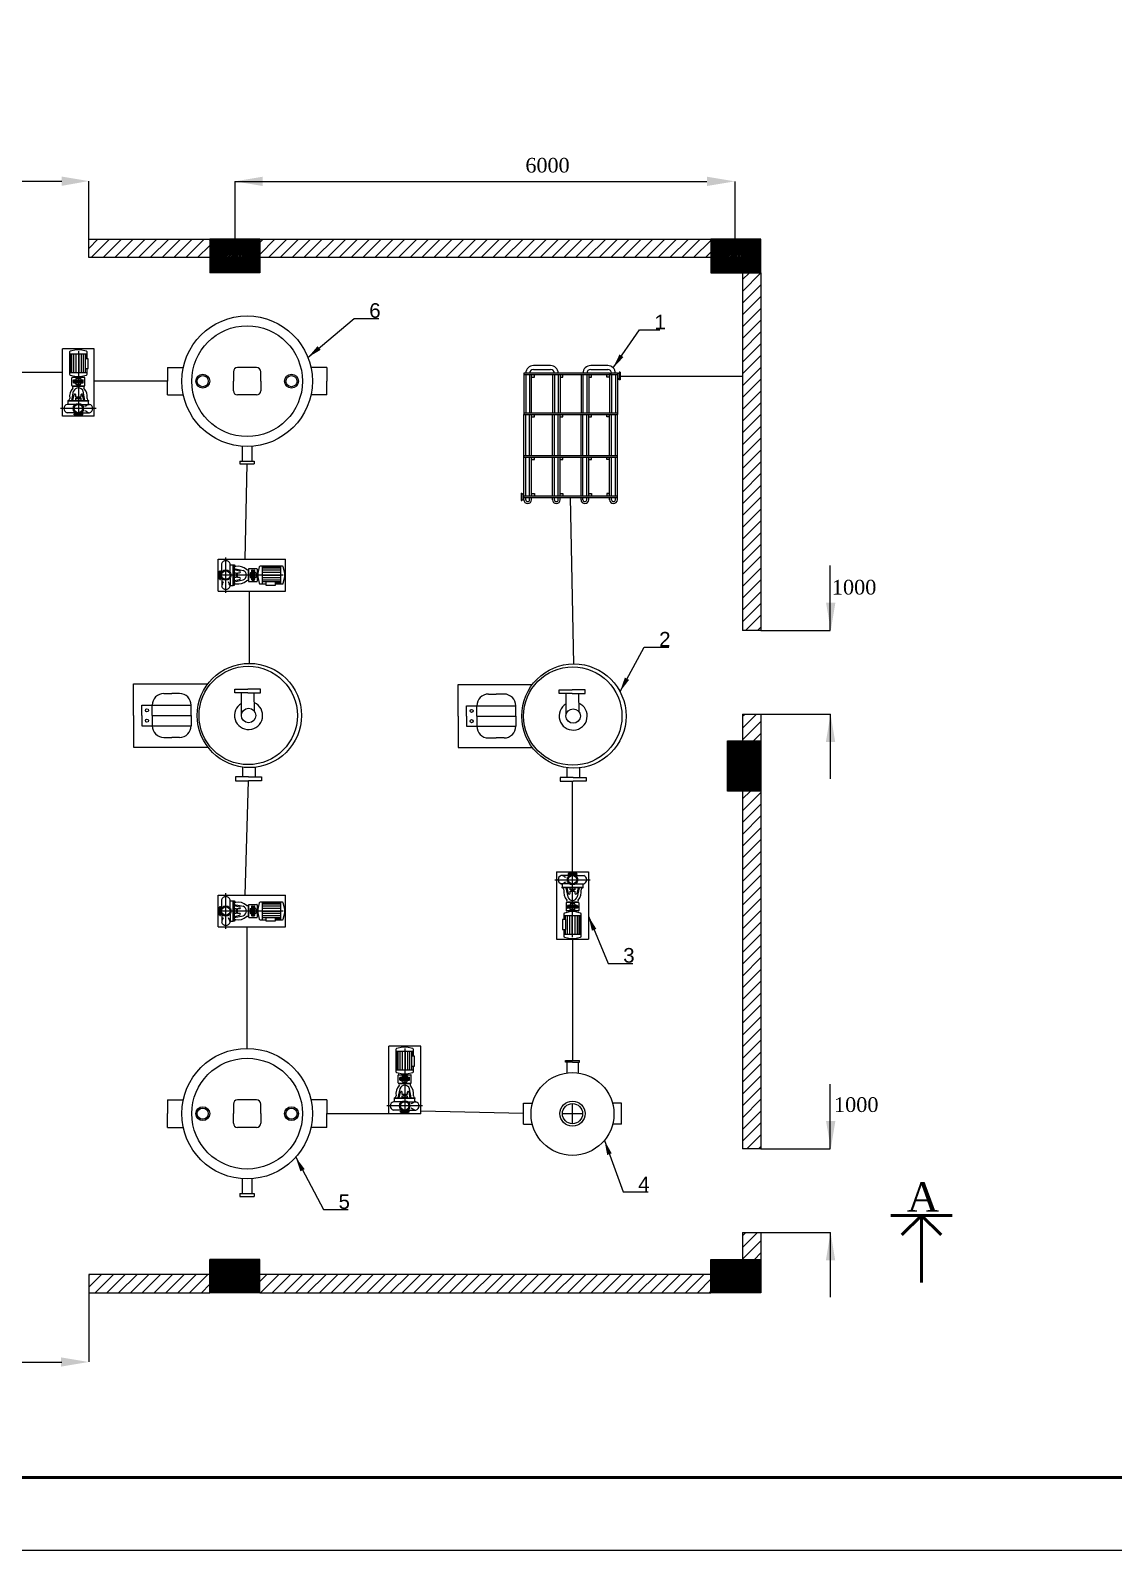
# Model space of a CAD drawing. Header units: inches. Extents: x 102447 to 288095, y 37526 to 105682.
# Drawn here: x 109692 to 111914, y 73564 to 76684 of the extents above; entities that cross this region are included whole.
import ezdxf

# ---------------------------------------------------------------- set-up
doc = ezdxf.new("R2010")
doc.units = ezdxf.units.IN
doc.header["$LTSCALE"] = 200
doc.header["$MEASUREMENT"] = 0
doc.linetypes.add('CENTER', pattern=[17.5, 13, -1.5, 1.5, -1.5])
doc.linetypes.add('DASHED2', pattern=[0.375, 0.25, -0.125])
for name, color, linetype, lineweight in [('chinh', 7, 'Continuous', 50), ('KI HIEU', 40, 'Continuous', 25), ('kich thuoc', 112, 'Continuous', 18)]:
    doc.layers.add(name, color=color, linetype=linetype, lineweight=lineweight)
doc.styles.get("Standard").update_dxf_attribs({"font": 'Font - TrueType - Arial.ttf'})
doc.dimstyles.get("Standard").update_dxf_attribs({"dimtxt": 30, "dimasz": 30, "dimexe": 0.18, "dimexo": 0.0625, "dimgap": 1, "dimtad": 1, "dimtoh": 1, "dimdec": 0, "dimzin": 0, "dimdsep": 46, "dimtxsty": 'Standard', "dimcen": 0.09, "dimadec": 0, "dimazin": 0, "dimtfac": 1, "dimtdec": 0, "dimtofl": 0, "dimtmove": 0, "dimatfit": 3, "dimfxl": 1, "dimtolj": 1, "dimtzin": 0, "dimarcsym": 0})

# ---------------------------------------------------------------- blocks, each defined once
blk = doc.blocks.new('PUMP-5-T')
for p, q in [((-0.155, -0.32), (-0.155, 0.32)), ((-0.155, 0.32), (1.195, 0.32)), ((1.195, -0.32), (1.195, 0.32)), ((-0.14, -0.071), (-0.14, 0.071)), ((-0.14, 0.071), (-0.123, 0.071)), ((-0.123, -0.087), (-0.123, 0.087)), ((-0.123, 0.087), (-0.106, 0.087)), ((-0.106, -0.087), (-0.106, 0.087)), ((-0.098, 0.071), (-0.106, 0.071)), ((-0.084, 0.061), (-0.084, 0.224)), ((0.084, 0.061), (0.084, 0.224)), ((0.095, 0.206), (0.147, 0.206)), ((0.164, 0.132), (0.346, 0.094)), ((0.164, 0.111), (0.275, 0.086)), ((0.23, 0.021), (0.206, 0.021)), ((0.449, 0.114), (0.449, -0.114)), ((0.484, 0.04), (0.484, -0.04)), ((0.492, 0.048), (0.516, 0.048)), ((0.516, 0.091), (0.516, -0.091)), ((0.524, 0.099), (0.566, 0.099)), ((0.574, 0.091), (0.574, -0.091)), ((0.598, 0.048), (0.574, 0.048)), ((0.606, 0.04), (0.606, -0.04)), ((0.636, 0.019), (0.606, 0.019)), ((0.725, 0.176), (0.725, -0.176)), ((1.096, 0.176), (1.096, -0.176)), ((-0.14, -0.071), (-0.123, -0.071)), ((-0.123, -0.087), (-0.106, -0.087)), ((-0.098, -0.071), (-0.106, -0.071)), ((-0.084, -0.061), (-0.084, -0.224)), ((0.084, -0.061), (0.084, -0.224)), ((0.095, -0.206), (0.147, -0.206)), ((0.164, -0.111), (0.275, -0.086)), ((0.164, -0.132), (0.346, -0.094)), ((0.23, -0.021), (0.206, -0.021)), ((0.492, -0.048), (0.516, -0.048)), ((0.524, -0.099), (0.566, -0.099)), ((0.598, -0.048), (0.574, -0.048)), ((0.636, -0.019), (0.606, -0.019)), ((-0.155, -0.32), (1.195, -0.32))]:
    blk.add_line(p, q)
at = {"color": 8, "linetype": 'CENTER', "ltscale": 0.1}
for p, q in [((0, -0.356), (0, 0.356)), ((1.149, 0), (-0.15, 0))]:
    blk.add_line(p, q, dxfattribs=at)
at = {"color": 8}
for p, q in [((0.455, 0.121), (0.455, -0.121)), ((0.541, 0.099), (0.541, -0.099)), ((0.549, 0.099), (0.549, -0.099)), ((0.627, 0.121), (0.627, -0.121)), ((1.096, 0.16), (0.725, 0.16)), ((1.096, 0.137), (0.725, 0.137)), ((1.096, 0.099), (0.725, 0.099)), ((1.096, 0.053), (0.725, 0.053)), ((1.096, -0.008), (0.725, -0.008)), ((1.096, -0.053), (0.725, -0.053)), ((1.096, -0.099), (0.725, -0.099)), ((0.8, -0.137), (0.725, -0.137)), ((1.096, -0.137), (0.997, -0.137)), ((1.096, -0.16), (0.997, -0.16))]:
    blk.add_line(p, q, dxfattribs=at)
at = {"color": 8, "linetype": 'DASHED2'}
for p, q in [((0.463, 0.129), (0.619, 0.129)), ((0.463, -0.129), (0.619, -0.129))]:
    blk.add_line(p, q, dxfattribs=at)
for points in [[(0.147, 0.206), (0.164, 0.206), (0.164, -0.206), (0.147, -0.206)], [(0.164, 0.048), (0.206, 0.048), (0.206, -0.048), (0.164, -0.048)], [(0.997, -0.136), (0.8, -0.136), (0.8, -0.199), (0.997, -0.199)]]:
    blk.add_lwpolyline(points, close=True)
for points in [[(0.272, -0.048), (0.272, -0.048), (0.23, -0.048), (0.23, 0.048), (0.272, 0.048)], [(0.641, 0.038), (0.641, -0.038)], [(1.18, -0.038), (1.18, 0.038)]]:
    blk.add_lwpolyline(points)
for points in [[(1.18, 0.038), (1.151, 0.163, 0.348273), (1.134, 0.176), (0.687, 0.176, 0.348273), (0.67, 0.163), (0.641, 0.038)], [(0.641, -0.038), (0.67, -0.163, 0.348273), (0.687, -0.176), (0.8, -0.176)], [(0.997, -0.176), (1.134, -0.176, 0.348273), (1.151, -0.163), (1.18, -0.038)]]:
    blk.add_lwpolyline(points, format="xyb")
for radius in [0.104, 0.0841]:
    blk.add_circle((0, 0), radius)
for centre, radius, start, end in [((-0.114, 0.113), 0.0457, 291.0731, 311.5321), ((0, 0.201), 0.0873, 15.4799, 164.5201), ((0.203, 0.213), 0.0396, 190.3453, 269.9772), ((0.245, -0.069), 0.246, 47.7288, 99.8443), ((0.271, 0.067), 0.0193, 274.108, 76.4434), ((0.315, 0), 0.0992, 287.9004, 72.0996), ((0.429, 0.139), 0.032, 235.5507, 308.8929), ((0.492, 0.04), 0.00816, 90, 180), ((0.524, 0.091), 0.00816, 90, 180), ((0.566, 0.091), 0.00816, 0, 90), ((0.598, 0.04), 0.00816, 0, 90), ((-0.114, -0.113), 0.0457, 48.4679, 68.9269), ((-0.007, -0.221), 0.077, 141.5888, 182.6009), ((0, -0.201), 0.0873, 195.4799, 344.5201), ((-0.148, -0.11), 0.102, 321.8375, 350.1813), ((0.148, -0.11), 0.102, 189.8187, 218.1625), ((0.007, -0.221), 0.077, 357.3991, 38.4112), ((0.203, -0.213), 0.0396, 90.0228, 169.6547), ((0.245, 0.069), 0.246, 260.1557, 312.2712), ((0.271, -0.067), 0.0193, 283.5566, 85.892), ((0.429, -0.139), 0.032, 51.1071, 124.4493), ((0.492, -0.04), 0.00816, 180, 270), ((0.524, -0.091), 0.00816, 180, 270), ((0.566, -0.091), 0.00816, 270, 0), ((0.598, -0.04), 0.00816, 270, 0)]:
    blk.add_arc(centre, radius, start, end)
for centre, start, end in [((0.463, 0.121), 90, 180), ((0.619, 0.121), 0, 90), ((0.463, -0.121), 180, 270), ((0.619, -0.121), 270, 0)]:
    blk.add_arc(centre, 0.00816, start, end, dxfattribs=at)

msp = doc.modelspace()

# ---------------------------------------------------------------- hatches: boundary and pattern name
at = {"true_color": 0xcd6928}
h = msp.add_hatch(dxfattribs=at)
h.set_pattern_fill('ANSI31', color=32, scale=137.052939)
h.set_pattern_definition([(45, (64421.497, 70773.686), (-12.113883, 12.113883), [])])
h.paths.add_polyline_path([(107013.7, 76186.4), (106976, 76186.4), (106976, 75225.3), (107010.3, 75225.3)])
h.paths.add_polyline_path([(108355.1, 76217.2), (108355.1, 76254.9), (108106.7, 76254.9), (108106.7, 76217.2)])
h.paths.add_polyline_path([(108783.4, 76254.9), (108783.4, 76217.2), (109031.8, 76217.2), (109031.8, 76254.9)])
h.paths.add_polyline_path([(108003.9, 74092.9), (108003.9, 74130.6), (107078.8, 74130.6), (107078.8, 74092.9)])
h.paths.add_polyline_path([(106976, 74161.4), (107013.7, 74161.4), (107013.7, 74385), (106976, 74385)])
h.paths.add_polyline_path([(106976, 74898.9), (107013.7, 74898.9), (107013.7, 75122.5), (106976, 75122.5)])
h.paths.add_polyline_path([(108106.7, 74130.6), (108106.7, 74092.9), (108355.1, 74092.9), (108355.1, 74130.6)])
h.paths.add_polyline_path([(109031.8, 74092.9), (109031.8, 74130.6), (108783.4, 74130.6), (108783.4, 74092.9)])
h.paths.add_polyline_path([(109383, 74092.9), (109383, 74130.6), (109134.6, 74130.6), (109134.6, 74092.9)])
h.paths.add_polyline_path([(109811.3, 74130.6), (109811.3, 74092.9), (110059.7, 74092.9), (110059.7, 74130.6)])
h.paths.add_polyline_path([(111087.6, 74092.9), (111087.6, 74130.6), (110162.5, 74130.6), (110162.5, 74092.9)])
h.paths.add_polyline_path([(111190.4, 75122.5), (111152.7, 75122.5), (111152.7, 74388), (111190.4, 74388)])
h.paths.add_polyline_path([(111152.7, 74161.4), (111190.4, 74161.4), (111190.4, 74216.6), (111152.7, 74216.6)])
h.paths.add_polyline_path([(111152.7, 75451.8), (111190.4, 75451.8), (111190.4, 76186.4), (111152.7, 76186.4)])
h.paths.add_polyline_path([(111190.4, 75280.5), (111152.7, 75280.5), (111152.7, 75225.3), (111190.4, 75225.3)])
h.paths.add_polyline_path([(111087.6, 76217.2), (111087.6, 76254.9), (110162.5, 76254.9), (110162.5, 76217.2)])
h.paths.add_polyline_path([(109811.3, 76254.9), (109811.3, 76217.2), (110059.7, 76217.2), (110059.7, 76254.9)])
h.paths.add_polyline_path([(109383, 76217.2), (109383, 76254.9), (109134.6, 76254.9), (109134.6, 76217.2)])
h = msp.add_hatch()
h.set_pattern_fill('ANSI31', color=256, scale=17.131617)
h.set_pattern_definition([(45, (64421.4965, 70773.686), (-1.51423535, 1.51423535), [])])
h.paths.add_polyline_path([(107078.8, 76186.4), (107078.8, 76254.9), (106976, 76254.9), (106976, 76186.4)])
h.paths.add_polyline_path([(108106.7, 76186.4), (108106.7, 76254.9), (108003.9, 76254.9), (108003.9, 76186.4)])
h.paths.add_polyline_path([(109134.6, 76254.9), (109031.8, 76254.9), (109031.8, 76186.4), (109083.2, 76186.4), (109134.6, 76186.4)])
h.paths.add_polyline_path([(110059.7, 76254.9), (110059.7, 76186.4), (110162.5, 76186.4), (110162.5, 76254.9)])
h.paths.add_polyline_path([(111087.6, 76186.4), (111190.4, 76186.4), (111190.4, 76254.9), (111087.6, 76254.9)])
h.paths.add_polyline_path([(111190.4, 75225.3), (111121.9, 75225.3), (111121.9, 75122.5), (111190.4, 75122.5)])
h.paths.add_polyline_path([(111087.6, 74092.9), (111190.4, 74092.9), (111190.4, 74161.4), (111087.6, 74161.4)])
h.paths.add_polyline_path([(110162.5, 74092.9), (110162.5, 74161.4), (110059.7, 74161.4), (110059.7, 74092.9)])
h.paths.add_polyline_path([(108106.7, 74092.9), (108106.7, 74161.4), (108003.9, 74161.4), (108003.9, 74092.9)])
h.paths.add_polyline_path([(109134.6, 74092.9), (109134.6, 74161.4), (109083.2, 74161.4), (109031.8, 74161.4), (109031.8, 74092.9)])
h.paths.add_polyline_path([(107078.8, 74092.9), (107078.8, 74161.4), (106976, 74161.4), (106976, 74092.9)])
h.paths.add_polyline_path([(106976, 75122.5), (107044.6, 75122.5), (107044.6, 75225.3), (106976, 75225.3)])
h = msp.add_hatch(color=256)
h.dxf.hatch_style = 1
h.paths.add_polyline_path([(110895.8, 75728.1), (110703.9, 75728.1), (110703.9, 75724.9), (110895.8, 75724.9)])
h.paths.add_polyline_path([(110784.2, 75808), (110778.5, 75808), (110778.5, 75802.7), (110784.2, 75802.7)])
h.paths.add_polyline_path([(110842.9, 75808), (110837.1, 75808), (110837.1, 75802.9), (110842.9, 75802.9)])
h.paths.add_polyline_path([(110725.6, 75808), (110719.8, 75808), (110719.8, 75802.7), (110725.6, 75802.7)])
h.paths.add_polyline_path([(110725.6, 75733.5), (110719.8, 75733.5), (110719.8, 75728.1), (110725.6, 75728.1)])
h.paths.add_polyline_path([(110784.2, 75733.5), (110778.5, 75733.5), (110778.5, 75728.1), (110784.2, 75728.1)])
h.paths.add_polyline_path([(110842.9, 75733.4), (110837.1, 75733.4), (110837.1, 75728.1), (110842.9, 75728.1)])
h.paths.add_polyline_path([(110879.9, 75733.5), (110874.2, 75733.5), (110874.2, 75728.1), (110879.9, 75728.1)])
h.paths.add_polyline_path([(110879.9, 75807.9), (110874.2, 75807.9), (110874.2, 75802.9), (110879.9, 75802.9)])
h.paths.add_polyline_path([(110879.9, 75895.5), (110874.2, 75895.5), (110874.2, 75890.4), (110879.9, 75890.4)])
h.paths.add_polyline_path([(110842.9, 75895.5), (110837.1, 75895.5), (110837.1, 75895.5), (110837.1, 75890.4), (110842.9, 75890.4)])
h.paths.add_polyline_path([(110784.2, 75895.5), (110778.5, 75895.5), (110778.5, 75895.5), (110778.5, 75890.3), (110784.2, 75890.3)])
h.paths.add_polyline_path([(110725.6, 75895.5), (110719.8, 75895.5), (110719.8, 75890.3), (110725.6, 75890.3)])
h.paths.add_polyline_path([(110725.6, 75977.2), (110719.8, 75977.2), (110719.8, 75972.2), (110725.6, 75972.2)])
h.paths.add_polyline_path([(110784.2, 75977.2), (110778.5, 75977.2), (110778.5, 75972.2), (110784.2, 75972.2)])
h.paths.add_polyline_path([(110895.8, 75980), (110883.9, 75980), (110879.9, 75980), (110825.2, 75980), (110704, 75980), (110704, 75977.2), (110895.8, 75977.2)])
h.paths.add_polyline_path([(110842.9, 75977.2), (110837.1, 75977.2), (110837.1, 75972.2), (110842.9, 75972.2)])
h.paths.add_polyline_path([(110879.9, 75977.2), (110874.2, 75977.2), (110874.2, 75972.2), (110879.9, 75972.2)])
h.paths.add_polyline_path([(110895.8, 75898.7), (110704, 75898.8), (110704, 75895.5), (110895.8, 75895.5), (110895.8, 75895.6)])
h.paths.add_polyline_path([(110895.8, 75811.2), (110704, 75811.2), (110703.9, 75808), (110895.8, 75807.9)])

# ---------------------------------------------------------------- linework, layer by layer
at = {"color": 152, "true_color": 0x2776bb}
for p, q in [((109811.3, 76254.9), (109811.3, 76374.4)), ((111190.4, 75451.8), (111332.6, 75451.9)), ((111190.4, 75280.5), (111333.2, 75280.5)), ((111190.4, 74388), (111332.6, 74388.1)), ((111190.4, 74216.6), (111333.2, 74216.6)), ((109811.3, 74092.9), (109811.4, 73950.7))]:
    msp.add_line(p, q, dxfattribs=at)
for p, q in [((110110.8, 76373.8), (110111.1, 76254.9)), ((111136.7, 76373.8), (111136.7, 76254.9)), ((109561.5, 75982.3), (109757.3, 75982.3)), ((109972.8, 75991.9), (110005.3, 75991.9)), ((109972.8, 75991.9), (109972.8, 75963.7)), ((110108.2, 75983.2), (110108.2, 75963.7)), ((110155.8, 75991.8), (110116.7, 75991.8)), ((110164.4, 75963.7), (110164.4, 75983.2)), ((110299.8, 75991.9), (110267.3, 75991.9)), ((110299.8, 75991.9), (110299.8, 75963.7)), ((110825.2, 75980), (110704, 75980)), ((110704, 75980), (110704, 75895.5)), ((110704, 75977.2), (110895.8, 75977.2)), ((110708, 75977.2), (110708, 75898.8)), ((110715.9, 75977.2), (110715.9, 75898.8)), ((110719.8, 75898.8), (110719.8, 75977.2)), ((110719.8, 75972.2), (110725.6, 75972.2)), ((110758.7, 75995.8), (110723.8, 75995.8)), ((110723.8, 75987.9), (110758.7, 75987.9)), ((110725.6, 75972.2), (110725.6, 75977.2)), ((110762.6, 75977.2), (110762.6, 75898.8)), ((110766.6, 75977.2), (110766.6, 75898.8)), ((110774.5, 75977.2), (110774.5, 75898.8)), ((110778.5, 75977.2), (110778.5, 75898.8)), ((110778.5, 75972.2), (110784.2, 75972.2)), ((110784.2, 75972.2), (110784.2, 75977.2)), ((110821.3, 75977.2), (110821.3, 75898.8)), ((110879.9, 75980), (110825.2, 75980)), ((110825.2, 75977.2), (110825.2, 75898.8)), ((110833.2, 75977.2), (110833.2, 75898.8)), ((110837.1, 75977.2), (110837.1, 75898.8)), ((110837.1, 75972.2), (110842.9, 75972.2)), ((110876, 75995.8), (110841.1, 75995.8)), ((110841.1, 75987.9), (110876, 75987.9)), ((110842.9, 75972.2), (110842.9, 75977.2)), ((110874.2, 75972.2), (110874.2, 75977.2)), ((110879.9, 75972.2), (110874.2, 75972.2)), ((110879.9, 75980), (110883.9, 75980)), ((110879.9, 75977.2), (110879.9, 75898.7)), ((110895.8, 75980), (110883.9, 75980)), ((110883.9, 75977.2), (110883.9, 75898.7)), ((110891.8, 75977.2), (110891.8, 75898.7)), ((110895.8, 75980), (110895.8, 75895.6)), ((110895.8, 75980), (110899.7, 75980)), ((110901.5, 75981.9), (110899.7, 75981.9)), ((110899.7, 75981.9), (110899.7, 75968.5)), ((110901.5, 75981.9), (110901.5, 75966.6)), ((110901.5, 75974.2), (111152.7, 75974.2)), ((109972.8, 75963.7), (109822.9, 75963.7)), ((109972.8, 75935.4), (109972.8, 75963.7)), ((110108.2, 75944.1), (110108.2, 75963.7)), ((110164.4, 75963.7), (110164.4, 75944.1)), ((110299.8, 75935.4), (110299.8, 75963.7)), ((110899.7, 75968.5), (110895.8, 75968.5)), ((110895.8, 75958.4), (110895.8, 75958.4)), ((110899.7, 75966.6), (110899.7, 75968.5)), ((110901.5, 75966.6), (110899.7, 75966.6)), ((109972.8, 75935.4), (110005.3, 75935.4)), ((110155.8, 75935.5), (110116.7, 75935.5)), ((110299.8, 75935.4), (110267.3, 75935.4)), ((110703.9, 75720.4), (110704, 75895.5)), ((110704, 75898.8), (110895.9, 75898.7)), ((110704, 75895.5), (110895.9, 75895.5)), ((110708, 75811.2), (110708, 75895.5)), ((110708, 75895.5), (110708, 75895.5)), ((110715.9, 75811.2), (110715.9, 75895.5)), ((110715.9, 75895.5), (110715.9, 75895.5)), ((110719.8, 75811.2), (110719.8, 75895.5)), ((110719.8, 75890.3), (110725.6, 75890.3)), ((110725.6, 75890.3), (110725.6, 75895.5)), ((110762.6, 75811.2), (110762.6, 75895.5)), ((110762.6, 75895.5), (110762.6, 75895.5)), ((110766.6, 75811.2), (110766.6, 75895.5)), ((110766.6, 75895.5), (110766.6, 75895.5)), ((110774.5, 75811.2), (110774.5, 75895.5)), ((110774.5, 75895.5), (110774.5, 75895.5)), ((110778.5, 75811.2), (110778.5, 75895.5)), ((110778.5, 75895.5), (110778.5, 75895.5)), ((110778.5, 75890.3), (110784.2, 75890.3)), ((110784.2, 75890.3), (110784.2, 75895.5)), ((110821.3, 75811.2), (110821.3, 75895.5)), ((110821.3, 75895.5), (110821.3, 75895.5)), ((110825.2, 75811.2), (110825.2, 75895.5)), ((110825.2, 75895.5), (110825.2, 75895.5)), ((110833.2, 75811.2), (110833.2, 75895.5)), ((110833.2, 75895.5), (110833.2, 75895.5)), ((110837.1, 75811.2), (110837.1, 75895.5)), ((110837.1, 75895.5), (110837.1, 75895.5)), ((110837.1, 75890.4), (110842.9, 75890.4)), ((110842.9, 75890.4), (110842.9, 75895.5)), ((110874.2, 75890.4), (110874.2, 75895.5)), ((110879.9, 75890.4), (110874.2, 75890.4)), ((110879.9, 75895.5), (110879.9, 75895.5)), ((110879.9, 75811.2), (110879.9, 75895.5)), ((110883.9, 75895.5), (110883.9, 75895.5)), ((110883.9, 75811.2), (110883.9, 75895.5)), ((110891.8, 75811.2), (110891.8, 75895.5)), ((110895.8, 75720.4), (110895.8, 75895.6)), ((110126.3, 75830), (110126.3, 75799.8)), ((110146.3, 75830), (110146.3, 75799.8)), ((110121.6, 75799.8), (110121.6, 75794.1)), ((110121.6, 75799.8), (110150.9, 75799.8)), ((110121.6, 75794.1), (110150.9, 75794.1)), ((110132.6, 75598.4), (110136.3, 75794.1)), ((110150.9, 75799.8), (110150.9, 75794.1)), ((110703.9, 75808), (110895.8, 75807.9)), ((110704, 75811.2), (110895.8, 75811.2)), ((110708, 75728.1), (110708, 75808)), ((110715.9, 75728.1), (110715.9, 75808)), ((110719.8, 75728.1), (110719.8, 75808)), ((110719.8, 75802.7), (110725.6, 75802.7)), ((110725.6, 75802.7), (110725.6, 75808)), ((110762.6, 75728.1), (110762.6, 75808)), ((110766.6, 75728.1), (110766.6, 75808)), ((110774.5, 75728.1), (110774.5, 75808)), ((110778.5, 75728.1), (110778.5, 75808)), ((110778.5, 75802.7), (110784.2, 75802.7)), ((110784.2, 75802.7), (110784.2, 75808)), ((110821.3, 75728.1), (110821.3, 75808)), ((110825.2, 75728.1), (110825.2, 75808)), ((110833.2, 75728.1), (110833.2, 75808)), ((110837.1, 75728.1), (110837.1, 75808)), ((110837.1, 75802.9), (110842.9, 75802.9)), ((110842.9, 75802.9), (110842.9, 75808)), ((110874.2, 75802.9), (110874.2, 75808)), ((110879.9, 75802.9), (110874.2, 75802.9)), ((110879.9, 75728.1), (110879.9, 75807.9)), ((110883.9, 75728.1), (110883.9, 75807.9)), ((110891.8, 75728.1), (110891.8, 75807.9)), ((110698.2, 75733.7), (110698.2, 75718.5)), ((110698.2, 75733.7), (110699.9, 75733.7)), ((110699.9, 75733.7), (110699.9, 75720.4)), ((110703.9, 75731.8), (110699.9, 75731.8)), ((110703.9, 75728.1), (110895.8, 75728.1)), ((110703.9, 75724.9), (110895.8, 75724.9)), ((110708, 75720.4), (110708, 75724.9)), ((110715.9, 75720.4), (110715.9, 75724.9)), ((110719.8, 75733.5), (110725.6, 75733.5)), ((110719.8, 75720.4), (110719.8, 75724.9)), ((110725.6, 75733.5), (110725.6, 75728.1)), ((110762.6, 75720.4), (110762.6, 75724.9)), ((110766.6, 75720.4), (110766.6, 75724.9)), ((110774.5, 75720.4), (110774.5, 75724.9)), ((110778.5, 75733.5), (110784.2, 75733.5)), ((110778.5, 75720.4), (110778.5, 75724.9)), ((110784.2, 75733.5), (110784.2, 75728.1)), ((110806.7, 75383.5), (110799.8, 75724.9)), ((110821.3, 75720.4), (110821.3, 75724.9)), ((110825.2, 75720.4), (110825.2, 75724.9)), ((110833.2, 75720.4), (110833.2, 75724.9)), ((110837.1, 75733.4), (110842.9, 75733.4)), ((110837.1, 75720.4), (110837.1, 75724.9)), ((110842.9, 75733.4), (110842.9, 75728.1)), ((110879.9, 75733.5), (110874.2, 75733.5)), ((110874.2, 75733.5), (110874.2, 75728.1)), ((110879.9, 75720.4), (110879.9, 75724.9)), ((110883.9, 75720.4), (110883.9, 75724.9)), ((110891.8, 75720.4), (110891.8, 75724.9)), ((110698.2, 75718.5), (110699.9, 75718.5)), ((110699.9, 75720.4), (110703.9, 75720.4)), ((110699.9, 75718.5), (110699.9, 75720.4)), ((110140.9, 75384.6), (110140.9, 75532.9)), ((109903.3, 75277.6), (109903.3, 75342.3)), ((109903.3, 75342.3), (110055.6, 75342.3)), ((109965.6, 75322.6), (109981.6, 75322.6)), ((109965.6, 75322.6), (109981.6, 75322.6)), ((109997.6, 75322.6), (109981.6, 75322.6)), ((110110.9, 75323.8), (110110.9, 75331.5)), ((110110.9, 75331.5), (110137.5, 75331.5)), ((110137.5, 75323.8), (110110.9, 75323.8)), ((110124.9, 75280.6), (110124.8, 75323.8)), ((110164, 75331.5), (110137.5, 75331.5)), ((110137.5, 75323.8), (110164, 75323.8)), ((110151.4, 75286.1), (110150.7, 75323.8)), ((110164, 75323.8), (110164, 75331.5)), ((110569.2, 75276.4), (110569.2, 75341.1)), ((110569.2, 75341.1), (110721.4, 75341.1)), ((110631.5, 75321.5), (110647.5, 75321.5)), ((110631.5, 75321.5), (110647.5, 75321.5)), ((110663.5, 75321.5), (110647.5, 75321.5)), ((110776.8, 75322.7), (110776.8, 75330.4)), ((110776.8, 75330.4), (110803.3, 75330.4)), ((110803.3, 75322.7), (110776.8, 75322.7)), ((110790.7, 75279.5), (110790.7, 75322.7)), ((110829.9, 75330.4), (110803.3, 75330.4)), ((110803.3, 75322.7), (110829.9, 75322.7)), ((110817.2, 75284.9), (110816.6, 75322.7)), ((110829.9, 75322.7), (110829.9, 75330.4)), ((109920.6, 75277.6), (109920.6, 75298.6)), ((109920.6, 75298.6), (109941.6, 75298.6)), ((109941.6, 75277.6), (109941.6, 75298.6)), ((109941.6, 75298.6), (110021.6, 75298.6)), ((110021.6, 75277.6), (110021.6, 75298.6)), ((110586.5, 75276.4), (110586.5, 75297.5)), ((110586.5, 75297.5), (110607.5, 75297.5)), ((110607.5, 75276.4), (110607.5, 75297.5)), ((110607.5, 75297.5), (110687.5, 75297.5)), ((110687.5, 75276.4), (110687.5, 75297.5)), ((109903.3, 75277.6), (109903.3, 75212.9)), ((109920.6, 75277.6), (109920.6, 75256.5)), ((109920.6, 75256.5), (109941.6, 75256.6)), ((109941.6, 75277.6), (109941.6, 75256.6)), ((109941.6, 75277.6), (110021.6, 75277.6)), ((109941.6, 75256.6), (110021.6, 75256.6)), ((110021.6, 75277.6), (110021.6, 75256.6)), ((110569.2, 75276.4), (110569.2, 75211.8)), ((110586.5, 75276.4), (110586.5, 75255.4)), ((110586.5, 75255.4), (110607.5, 75255.4)), ((110607.5, 75276.4), (110607.5, 75255.4)), ((110607.5, 75276.4), (110687.5, 75276.4)), ((110607.5, 75255.4), (110687.5, 75255.4)), ((110687.5, 75276.4), (110687.5, 75255.4)), ((109965.6, 75232.6), (109981.6, 75232.6)), ((109997.6, 75232.6), (109981.6, 75232.6)), ((110631.5, 75231.4), (110647.5, 75231.4)), ((110663.5, 75231.4), (110647.5, 75231.4)), ((109903.3, 75212.9), (110055.6, 75212.9)), ((110569.2, 75211.8), (110721.4, 75211.8)), ((110126.6, 75171.5), (110126.6, 75151.4)), ((110152.5, 75171.2), (110152.5, 75151.4)), ((110792.5, 75170.4), (110792.5, 75150.3)), ((110818.4, 75170), (110818.4, 75150.3)), ((110139.3, 75151.4), (110112.8, 75151.4)), ((110112.8, 75151.4), (110112.8, 75143.7)), ((110112.8, 75143.7), (110139.3, 75143.7)), ((110132.6, 74909), (110139.3, 75143.7)), ((110139.3, 75151.4), (110165.9, 75151.4)), ((110165.9, 75143.7), (110139.3, 75143.7)), ((110165.9, 75151.4), (110165.9, 75143.7)), ((110805.2, 75150.3), (110778.6, 75150.3)), ((110778.6, 75150.3), (110778.6, 75142.5)), ((110778.6, 75142.5), (110805.2, 75142.5)), ((110803.8, 74956.5), (110803.8, 75142.5)), ((110805.2, 75150.3), (110831.7, 75150.3)), ((110831.7, 75142.5), (110805.2, 75142.5)), ((110831.7, 75150.3), (110831.7, 75142.5)), ((110136.3, 74594.4), (110136.3, 74843.5)), ((110803.8, 74818.2), (110803.8, 74569.6)), ((110789.2, 74569.6), (110818.4, 74569.6)), ((110789.2, 74566.3), (110789.2, 74569.6)), ((110818.4, 74566.3), (110818.4, 74569.6)), ((110803.8, 74566.3), (110789.2, 74566.3)), ((110792.5, 74566.3), (110792.5, 74543.9)), ((110803.8, 74566.3), (110818.4, 74566.3)), ((110815.2, 74566.3), (110815.2, 74543.9)), ((109972.8, 74488.6), (110005.3, 74488.6)), ((109972.8, 74488.6), (109972.8, 74460.4)), ((110108.2, 74479.9), (110108.2, 74460.4)), ((110155.8, 74488.5), (110116.7, 74488.5)), ((110164.4, 74460.4), (110164.4, 74479.9)), ((110299.8, 74488.6), (110267.3, 74488.6)), ((110299.8, 74488.6), (110299.8, 74460.4)), ((110703.2, 74482.2), (110721.8, 74482.2)), ((110703.2, 74438.5), (110703.2, 74482.2)), ((110803.8, 74439.6), (110803.8, 74481.1)), ((110904.4, 74482.2), (110885.8, 74482.2)), ((110904.4, 74438.5), (110904.4, 74482.2)), ((109972.8, 74432.1), (109972.8, 74460.4)), ((110108.2, 74440.8), (110108.2, 74460.4)), ((110164.4, 74460.4), (110164.4, 74440.8)), ((110299.8, 74432.1), (110299.8, 74460.4)), ((110299.8, 74460.4), (110426.8, 74460.4)), ((110703.2, 74460.4), (110492.4, 74465.4)), ((110783.1, 74460.4), (110824.5, 74460.4)), ((109972.8, 74432.1), (110005.3, 74432.1)), ((110155.8, 74432.2), (110116.7, 74432.2)), ((110299.8, 74432.1), (110267.3, 74432.1)), ((110703.2, 74438.5), (110721.5, 74438.5)), ((110904.4, 74438.5), (110886.2, 74438.5)), ((110126.3, 74326.7), (110126.3, 74296.5)), ((110146.3, 74326.7), (110146.3, 74296.5)), ((110121.6, 74296.5), (110121.6, 74290.7)), ((110121.6, 74296.5), (110150.9, 74296.5)), ((110121.6, 74290.7), (110150.9, 74290.7)), ((110150.9, 74296.5), (110150.9, 74290.7)), ((114903.5, 73563.6), (106093.5, 73563.6))]:
    msp.add_line(p, q)
at = {"color": 32, "true_color": 0xcd6928}
for p, q in [((109811.3, 76254.9), (110059.7, 76254.9)), ((109811.3, 76217.2), (109811.3, 76254.9)), ((110162.5, 76254.9), (111087.6, 76254.9)), ((110059.7, 76217.2), (109811.3, 76217.2)), ((111087.6, 76217.2), (110162.5, 76217.2)), ((111152.7, 76186.4), (111152.7, 75451.8)), ((111190.4, 76186.4), (111190.4, 75451.8)), ((111190.4, 75451.8), (111152.7, 75451.8)), ((111152.7, 75280.5), (111152.7, 75225.3)), ((111152.7, 75280.5), (111190.4, 75280.5)), ((111190.4, 75280.5), (111190.4, 75225.3)), ((111152.7, 75122.5), (111152.7, 74388)), ((111190.4, 75122.5), (111190.4, 74388)), ((111190.4, 74388), (111152.7, 74388)), ((111152.7, 74216.6), (111152.7, 74161.4)), ((111152.7, 74216.6), (111190.4, 74216.6)), ((111190.4, 74216.6), (111190.4, 74161.4)), ((110059.7, 74130.6), (109811.3, 74130.6)), ((109811.3, 74130.6), (109811.3, 74092.9)), ((111087.6, 74130.6), (110162.5, 74130.6)), ((109811.3, 74092.9), (110059.7, 74092.9)), ((110162.5, 74092.9), (111087.6, 74092.9))]:
    msp.add_line(p, q, dxfattribs=at)
at = {"color": 61, "true_color": 0xe5e878}
for p, q in [((110059.7, 76254.9), (110059.7, 76186.4)), ((110162.5, 76254.9), (110059.7, 76254.9)), ((110162.5, 76254.9), (110162.5, 76186.4)), ((111087.6, 76254.9), (111087.6, 76186.4)), ((111087.6, 76254.9), (111087.6, 76186.4)), ((111190.4, 76254.9), (111087.6, 76254.9)), ((111190.4, 76186.4), (111190.4, 76254.9)), ((110162.5, 76186.4), (110059.7, 76186.4)), ((111087.6, 76186.4), (111190.4, 76186.4)), ((111121.9, 75225.3), (111190.4, 75225.3)), ((111121.9, 75225.3), (111190.4, 75225.3)), ((111121.9, 75122.5), (111121.9, 75225.3)), ((111190.4, 75225.3), (111190.4, 75122.5)), ((111190.4, 75122.5), (111121.9, 75122.5)), ((110059.7, 74092.9), (110059.7, 74161.4)), ((110162.5, 74161.4), (110059.7, 74161.4)), ((110162.5, 74092.9), (110162.5, 74161.4)), ((111087.6, 74092.9), (111087.6, 74161.4)), ((111087.6, 74092.9), (111087.6, 74161.4)), ((111087.6, 74161.4), (111190.4, 74161.4)), ((111190.4, 74161.4), (111190.4, 74092.9)), ((110162.5, 74092.9), (110059.7, 74092.9)), ((111190.4, 74092.9), (111087.6, 74092.9))]:
    msp.add_line(p, q, dxfattribs=at)
for centre, radius in [((110136.3, 75963.7), 134), ((110136.3, 75963.7), 113.6), ((110045.3, 75963.7), 14.2), ((110045.3, 75963.7), 11.4), ((110227.3, 75963.7), 14.2), ((110227.3, 75963.7), 11.4), ((110140.9, 75277.6), 107), ((110806.7, 75276.4), 107), ((110138.5, 75277.6), 100.9), ((110804.3, 75276.4), 100.9), ((109930.9, 75288.1), 3.2), ((110139.3, 75277.6), 14.8), ((110596.8, 75287), 3.2), ((110805.2, 75276.4), 14.8), ((109930.9, 75267.1), 3.2), ((110596.8, 75265.9), 3.2), ((110136.3, 74460.4), 134), ((110136.3, 74460.4), 113.6), ((110803.8, 74459.7), 85), ((110045.3, 74460.4), 14.2), ((110227.3, 74460.4), 14.2), ((110803.8, 74460.4), 25.7), ((110803.8, 74460.4), 20.7), ((110045.3, 74460.4), 11.4), ((110227.3, 74460.4), 11.4)]:
    msp.add_circle(centre, radius)
for centre, radius, start, end in [((110116.7, 75983.2), 8.57, 90, 180), ((110155.8, 75983.2), 8.57, 0, 90), ((110723.8, 75980), 15.8, 90, 180), ((110723.8, 75980), 7.91, 90, 180), ((110758.7, 75980), 15.8, 0, 90), ((110758.7, 75980), 7.91, 0, 90), ((110841.1, 75980), 15.8, 90, 180), ((110841.1, 75980), 7.91, 90, 180), ((110876, 75980), 15.8, 0, 90), ((110876, 75980), 7.91, 0, 90), ((110116.7, 75944.1), 8.57, 180, 270), ((110155.8, 75944.1), 8.57, 270, 0), ((110711.9, 75720.4), 7.96, 180.3615, 359.6381), ((110711.9, 75720.4), 3.95, 180, 0), ((110770.6, 75720.4), 7.91, 180, 0), ((110770.6, 75720.4), 3.95, 180, 0), ((110829.2, 75720.4), 7.91, 180, 0), ((110829.2, 75720.4), 3.95, 180, 0), ((110887.9, 75720.4), 7.91, 180, 0), ((110887.9, 75720.4), 3.95, 180, 0), ((109965.6, 75298.6), 24, 90, 180), ((109997.6, 75298.6), 24, 0, 90), ((110631.5, 75297.5), 24, 90, 180), ((110663.5, 75297.5), 24, 0, 90), ((110139.3, 75277.6), 28.8, 120.168, 65.9242), ((110805.2, 75276.4), 28.8, 120.168, 65.9242), ((109965.6, 75256.6), 24, 180, 270), ((109997.6, 75256.6), 24, 270, 0), ((110631.5, 75255.4), 24, 180, 270), ((110663.5, 75255.4), 24, 270, 0), ((110116.7, 74479.9), 8.57, 90, 180), ((110155.8, 74479.9), 8.57, 0, 90), ((110116.7, 74440.8), 8.57, 180, 270), ((110155.8, 74440.8), 8.57, 270, 0)]:
    msp.add_arc(centre, radius, start, end)
at = {"layer": 'chinh'}
for q in [(111456.6, 74251.3), (111582.8, 74251.3)]:
    msp.add_line((111519.7, 74251.3), q, dxfattribs=at)
at = {"layer": 'chinh', "ltscale": 15}
for q in [(111479.5, 74211.4), (111559.8, 74211.4), (111519.7, 74114)]:
    msp.add_line((111519.7, 74251.3), q, dxfattribs=at)
msp.add_lwpolyline([(106343.5, 73713.6), (114753.5, 73713.6), (114753.5, 79653.6), (106343.5, 79653.6)], close=True, dxfattribs=at)
at = {"layer": 'kich thuoc', "linetype": 'Continuous', "lineweight": 20}
for p, q in [((109383, 76373.8), (109756, 76374.1)), ((110110.8, 76373.8), (111079.6, 76373.8)), ((111332.6, 75451.9), (111332.6, 75585.1)), ((111333.2, 75147.4), (111333.1, 75280.5)), ((111332.6, 74388.1), (111332.6, 74521.2)), ((111333.2, 74083.5), (111333.1, 74216.6)), ((109383, 73950.1), (109756, 73950.4))]:
    msp.add_line(p, q, dxfattribs=at)
for points in [[(109756, 76383.6), (109756, 76364.6), (109811.3, 76374.4)], [(110167.9, 76383.3), (110167.9, 76364.3), (110110.8, 76373.8)], [(111079.6, 76383.3), (111079.6, 76364.3), (111136.7, 76373.8)], [(111343.1, 75509.1), (111324, 75509.1), (111333.6, 75452)], [(111342.7, 75223.4), (111323.7, 75223.4), (111333.2, 75280.5)], [(111343.1, 74445.3), (111324, 74445.3), (111333.6, 74388.2)], [(111342.7, 74159.5), (111323.7, 74159.5), (111333.2, 74216.6)], [(109754.2, 73960.2), (109754.2, 73941.2), (109811.3, 73950.7)]]:
    msp.add_solid(points, dxfattribs=at)

# ---------------------------------------------------------------- block references
at = {"xscale": 102.4006919116371, "yscale": 102.4006919116371, "zscale": 102.4006919116371}
for p, rotation in [((109790.1, 75907.5), 90), ((110803.8, 74940.6), 270), ((110459.6, 74476.2), 90)]:
    msp.add_blockref('PUMP-5-T', p, dxfattribs=dict(at, rotation=rotation))
for p in [(110092.7, 75565.7), (110092.7, 74876.3)]:
    msp.add_blockref('PUMP-5-T', p, dxfattribs=at)

# ---------------------------------------------------------------- texts
at = {"layer": 'chinh', "ltscale": 15, "insert": (111489.9, 74319.5), "char_height": 60.111, "width": 53.826, "attachment_point": 1}
msp.add_mtext('{\\fTimes New Roman|b0|i0|c0|p18;A}', dxfattribs=at)
at = {"layer": 'KI HIEU', "char_height": 30, "attachment_point": 7}
for s, insert, width in [('\\A1;6', (110386.9, 76093.3), 34.891), ('\\A1;1', (110972.1, 76070.1), 38.121), ('\\A1;2', (110981.6, 75419.1), 35.598), ('\\A1;3', (110907.9, 74769.9), 46.28), ('\\A1;4', (110938.5, 74300.9), 46.458), ('\\A1;5', (110323.9, 74264.5), 51.046)]:
    msp.add_mtext(s, dxfattribs=dict(at, insert=insert, width=width))
at = {"layer": 'kich thuoc', "linetype": 'Continuous', "lineweight": 20, "attachment_point": 5}
for s, insert, char_height in [('{\\fTimes New Roman|b0|i0|c0|p18;6000}', (110752.6, 76406.7), 30), ('{\\fTimes New Roman|b0|i0|c0|p18;1000}', (111381.5, 75540.7), 30.232), ('{\\fTimes New Roman|b0|i0|c0|p18;1000}', (111385.9, 74478.7), 30.232)]:
    msp.add_mtext(s, dxfattribs=dict(at, insert=insert, char_height=char_height))

# ---------------------------------------------------------------- leaders
at = {"layer": 'KI HIEU', "annotation_type": 0, "has_hookline": 1, "hookline_direction": 0}
for points, text_width in [([(110261.1, 76012.5), (110355.9, 76092.3), (110385.9, 76092.3)], 19.8), ([(110887.2, 75991.2), (110941.1, 76069.1), (110971.1, 76069.1)], 11.1), ([(110901.3, 75326.6), (110950.6, 75418.1), (110980.6, 75418.1)], 19.9), ([(110836.6, 74865.4), (110876.9, 74768.9), (110906.9, 74768.9)], 19.6), ([(110869.4, 74405.5), (110907.5, 74299.9), (110937.5, 74299.9)], 20.8), ([(110236, 74370.8), (110292.9, 74263.5), (110322.9, 74263.5)], 19.9)]:
    msp.add_leader(points, dimstyle='Standard', override={"dimgap": 1, "dimtad": 1}, dxfattribs=dict(at, text_width=text_width))

doc.saveas('drawing.dxf')
